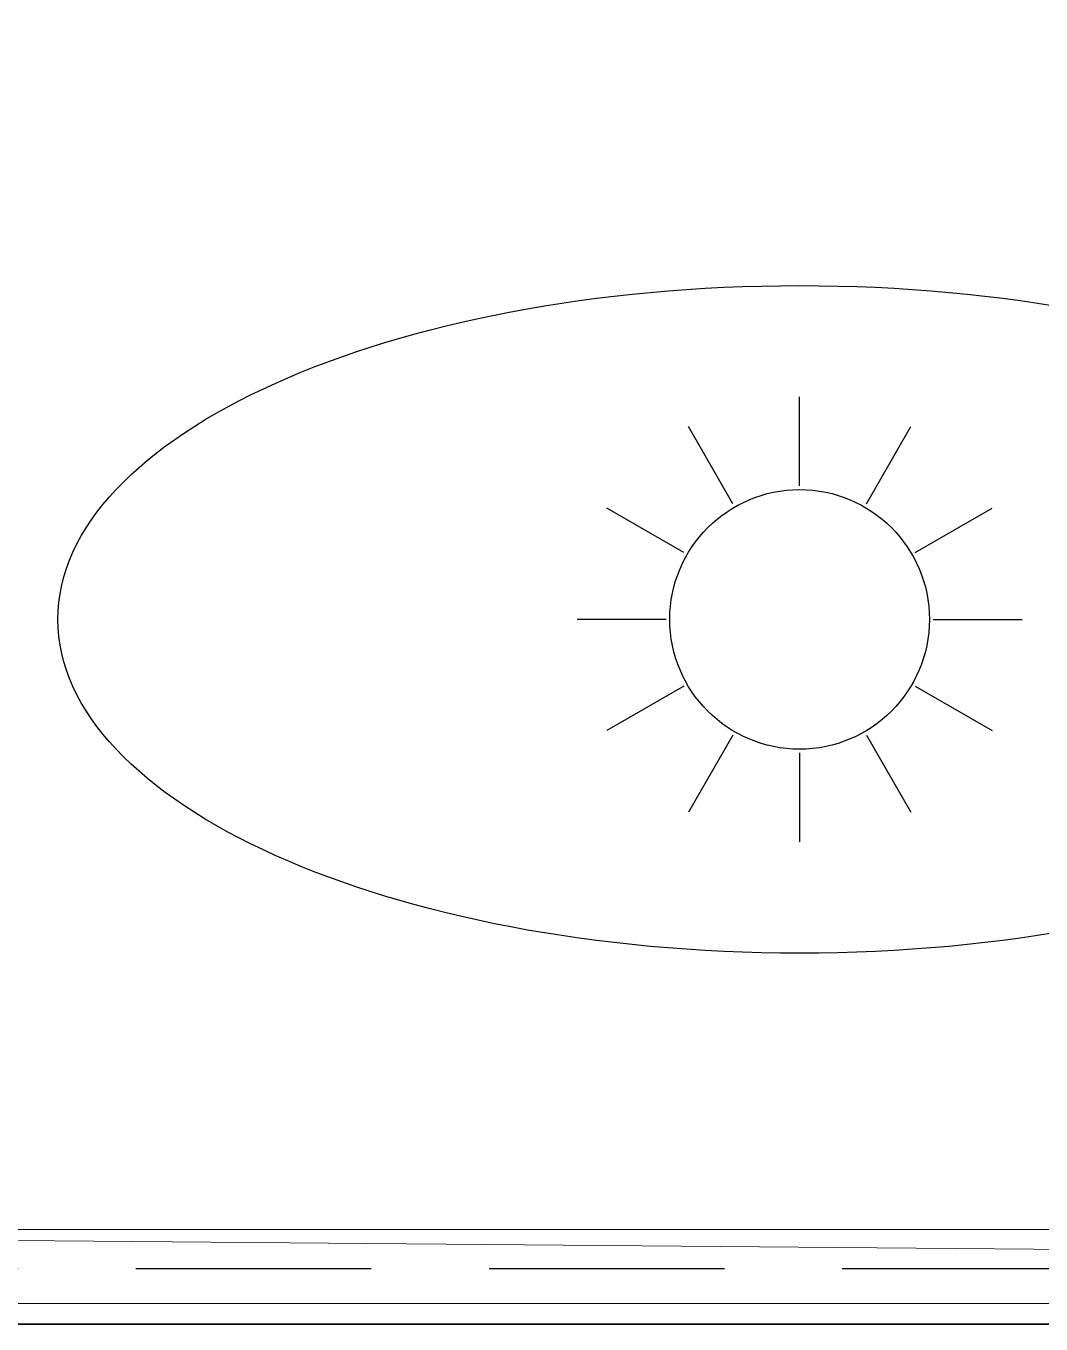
# Model space of a CAD drawing. Header units: millimetres. Extents: x -1 to 1601, y -701 to 1.
# Drawn here: x 1091.4 to 1365.1, y -700 to -350 of the extents above; entities that cross this region are included whole.
import ezdxf

# ---------------------------------------------------------------- set-up
doc = ezdxf.new("R2010")
doc.units = ezdxf.units.MM
doc.linetypes.add('NASCOSTA', pattern=[9.525, 6.35, -3.175])
for name, color, linetype in [('IQ_200_2D', 1, 'Continuous'), ('IQ_200_3D', 1, 'Continuous'), ('IQ_204_2D', 7, 'Continuous'), ('IQ_204_3D', 7, 'Continuous')]:
    doc.layers.add(name, color=color, linetype=linetype)

msp = doc.modelspace()

# ---------------------------------------------------------------- linework, layer by layer
at = {"layer": 'IQ_200_2D'}
msp.add_line((1600, -700), (0, -700), dxfattribs=at)
at = {"layer": 'IQ_200_3D', "lineweight": 9, "invisible_edges": 15}
for points in [[(1145, -444, 150), (1139, -433.61, 150), (1124.51, -435.51, 150), (1121, -444, 150)], [(1139, -433.61, 130.13), (1144.59, -440.89, 130.13), (1121, -444, 130.13), (1124.51, -435.51, 130.13)], [(1143.39, -450, 150), (1121, -444, 150), (1122.61, -450, 150), (1129.89, -455.59, 150)], [(1122.61, -450, 130.13), (1143.39, -450, 130.13), (1129.89, -455.59, 130.13)]]:
    msp.add_3dface(points, dxfattribs=at)
at = {"layer": 'IQ_204_2D'}
for p, q in [((1300, -474), (1300, -450)), ((1282, -478.82), (1270, -458.04)), ((1318, -478.82), (1330, -458.04)), ((1268.82, -492), (1248.04, -480)), ((1331.18, -492), (1351.96, -480)), ((1264, -510), (1240, -510)), ((1336, -510), (1360, -510)), ((1268.82, -528), (1248.04, -540)), ((1331.18, -528), (1351.96, -540)), ((1282, -541.18), (1270, -561.96)), ((1318, -541.18), (1330, -561.96)), ((1300, -546), (1300, -570))]:
    msp.add_line(p, q, dxfattribs=at)
at = {"layer": 'IQ_204_2D', "linetype": 'NASCOSTA', "ltscale": 10}
msp.add_line((740, -685), (1600, -685), dxfattribs=at)
at = {"layer": 'IQ_204_2D'}
msp.add_circle((1300, -510), 35, dxfattribs=at)
msp.add_ellipse((1300, -510), major_axis=(200, 0), ratio=0.45, dxfattribs=at)
at = {"layer": 'IQ_204_3D', "invisible_edges": 15}
for points in [[(1133.5, -428.11, 130.13), (1139.09, -435.39, 130.13), (1115.5, -438.5, 130.13), (1119.01, -430.01, 130.13)], [(1139.5, -438.5, 150), (1133.5, -428.11, 150), (1119.01, -430.01, 150), (1115.5, -438.5, 150)], [(1137.89, -444.5, 150), (1115.5, -438.5, 150), (1117.11, -444.5, 150), (1124.39, -450.09, 150)], [(1117.11, -444.5, 130.13), (1137.89, -444.5, 130.13), (1124.39, -450.09, 130.13)]]:
    msp.add_3dface(points, dxfattribs=at)

# ---------------------------------------------------------------- meshes
at = {"layer": 'IQ_200_3D'}
mesh = msp.add_polyface(dxfattribs=at)
corners = [(1600, -700, 850), (0, -700, 850), (0, 0, 850), (1600, 0, 850)]
mesh.append_faces([[corners[k] for k in face] for face in [(0, 1, 2, 3)]])
at = {"layer": 'IQ_200_3D', "lineweight": 9}
mesh = msp.add_polyface(dxfattribs=at)
corners = [(1594.5, -5.5, 850), (5.5, -5.5, 850), (5.5, -694.5, 850), (55.5, -694.5, 850), (55.5, -55.5, 850), (1544.5, -55.5, 850), (1544.5, -694.5, 850), (1594.5, -694.5, 850)]
mesh.append_faces([[corners[k] for k in face] for face in [(4, 1, 2, 3)]], dxfattribs={"vtx0": -1})
mesh.append_faces([[corners[k] for k in face] for face in [(7, 0, 5, 6)]], dxfattribs={"vtx1": -1})
mesh.append_faces([[corners[k] for k in face] for face in [(4, 5, 0, 1)]], dxfattribs={"vtx1": -1, "vtx3": -1})
mesh = msp.add_polyface(dxfattribs=at)
corners = [(1594.5, -694.5, 150), (5.5, -694.5, 150), (5.5, -5.5, 150), (1594.5, -5.5, 150)]
mesh.append_faces([[corners[k] for k in face] for face in [(0, 1, 2, 3)]])
at = {"layer": 'IQ_200_3D'}
mesh = msp.add_polyface(dxfattribs=at)
corners = [(1600, -700, 900), (1600, -23, 900), (0, -23, 900), (0, -700, 900)]
mesh.append_faces([[corners[k] for k in face] for face in [(0, 1, 2, 3)]])
at = {"layer": 'IQ_200_3D', "lineweight": 9}
mesh = msp.add_polyface(dxfattribs=at)
corners = [(55.5, -55.5, 200), (55.5, -694.5, 200), (1544.5, -694.5, 200), (1544.5, -55.5, 200)]
mesh.append_faces([[corners[k] for k in face] for face in [(0, 1, 2, 3)]])
mesh = msp.add_polyface(dxfattribs=at)
corners = [(1424.5, -674.5, 200), (1424.5, -694.5, 200), (1419.5, -694.5, 200), (1419.5, -680.16, 200), (1405.34, -680.16, 200), (1384.86, -694.5, 200), (740, -694.5, 200), (740, -674.5, 200)]
mesh.append_faces([[corners[k] for k in face] for face in [(3, 0, 1, 2), (7, 4, 5, 6)]], dxfattribs={"vtx0": -1})
mesh.append_faces([[corners[k] for k in face] for face in [(0, 3, 4, 7)]], dxfattribs={"vtx0": -1, "vtx2": -1})
mesh = msp.add_polyface(dxfattribs=at)
corners = [(1424.5, -674.5, 850), (740, -674.5, 850), (740, -694.5, 850), (1384.86, -694.5, 850), (1405.34, -680.16, 850), (1419.5, -680.16, 850), (1419.5, -694.5, 850), (1424.5, -694.5, 850)]
mesh.append_faces([[corners[k] for k in face] for face in [(3, 4, 1, 2), (7, 0, 5, 6)]], dxfattribs={"vtx1": -1})
mesh.append_faces([[corners[k] for k in face] for face in [(0, 1, 4, 5)]], dxfattribs={"vtx1": -1, "vtx3": -1})
mesh = msp.add_polyface(dxfattribs=at)
corners = [(740, -674.5, 850), (1424.5, -674.5, 850), (1424.5, -674.5, 200), (740, -674.5, 200)]
mesh.append_faces([[corners[k] for k in face] for face in [(0, 1, 2, 3)]])
mesh = msp.add_polyface(dxfattribs=at)
corners = [(5.5, -694.5, 150), (1594.5, -694.5, 150), (1594.5, -694.5, 850), (1544.5, -694.5, 850), (1544.5, -694.5, 200), (55.5, -694.5, 200), (55.5, -694.5, 850), (5.5, -694.5, 850)]
mesh.append_faces([[corners[k] for k in face] for face in [(4, 5, 0, 1)]], dxfattribs={"vtx1": -1, "vtx3": -1})
mesh.append_faces([[corners[k] for k in face] for face in [(2, 3, 4, 1)]], dxfattribs={"vtx2": -1})
mesh.append_faces([[corners[k] for k in face] for face in [(5, 6, 7, 0)]], dxfattribs={"vtx3": -1})
mesh = msp.add_polyface(dxfattribs=at)
corners = [(1384.86, -694.5, 850), (740, -694.5, 850), (740, -694.5, 200), (1384.86, -694.5, 200)]
mesh.append_faces([[corners[k] for k in face] for face in [(0, 1, 2, 3)]])
at = {"layer": 'IQ_200_3D'}
mesh = msp.add_polyface(dxfattribs=at)
corners = [(0, -700, 900), (0, -700, 850), (1600, -700, 850), (1600, -700, 900)]
mesh.append_faces([[corners[k] for k in face] for face in [(0, 1, 2, 3)]])

doc.saveas('drawing.dxf')
